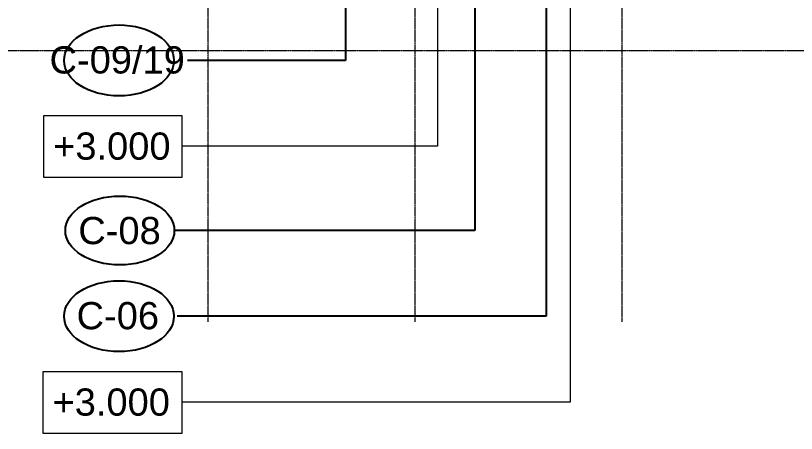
# Model space of a CAD drawing. Header units: millimetres. Extents: x -962357 to -591296, y -195428 to 59420.
# Drawn here: x -846488 to -803488, y -36894 to -13859 of the extents above; entities that cross this region are included whole.
import ezdxf

# ---------------------------------------------------------------- set-up
doc = ezdxf.new("R2010")
doc.units = ezdxf.units.MM
doc.linetypes.add('DPA_Grid _ Level 100', pattern=[10, 5.5, -1.6, 1.3, -1.6])
for name, color, linetype, lineweight in [('A-ANNO-NOTE', 3, 'Continuous', 25), ('A-ROOM-IDEN', 3, 'Continuous', 25), ('G-ANNO-TEXT', 3, 'Continuous', 9), ('S-GRID', 251, 'Continuous', 9)]:
    doc.layers.add(name, color=color, linetype=linetype, lineweight=lineweight)
doc.styles.add('Arial_1', font='arial.ttf', dxfattribs={"height": 1500})

# ---------------------------------------------------------------- blocks, each defined once
blk = doc.blocks.new('DPA_TAG Room-Ceiling - STANDARD-8527542-4180-01 LOWER PLATFORM LEVEL - REFLECTED CEILING PLAN')
at = {"layer": 'A-ROOM-IDEN'}
blk.add_ellipse((0, 0), major_axis=(-6, 0), ratio=0.633333, dxfattribs=at)
blk = doc.blocks.new('Ceiling Tags - Ceiling Tags-12524960-4180-01 LOWER PLATFORM LEVEL - REFLECTED CEILING PLAN')
at = {"layer": 'A-ANNO-NOTE'}
blk.add_ellipse((0, 0), major_axis=(-6.049, 0), ratio=0.646436, dxfattribs=at)
blk = doc.blocks.new('C-1-PP19-AR-4180-01-B_20250908-040939_EXDOWNLIGHT')
at = {"layer": 'A-ANNO-NOTE', "xscale": 500, "yscale": 500, "zscale": 500, "rotation": 180}
for p in [(-96112, -19912), (-96112, -34012)]:
    blk.add_blockref('Ceiling Tags - Ceiling Tags-12524960-4180-01 LOWER PLATFORM LEVEL - REFLECTED CEILING PLAN', p, dxfattribs=at)
at = {"layer": 'A-ROOM-IDEN', "xscale": 499.9999999999995, "yscale": 499.9999999999995, "zscale": 499.9999999999995}
blk.add_blockref('DPA_TAG Room-Ceiling - STANDARD-8527542-4180-01 LOWER PLATFORM LEVEL - REFLECTED CEILING PLAN', (-96067, -29289), dxfattribs=at)

msp = doc.modelspace()

# ---------------------------------------------------------------- linework, layer by layer
at = {"layer": 'A-ANNO-NOTE'}
for p, q in [((-828322.3, 4964.2), (-828322.3, -16332.2)), ((-817265.8, 3509.7), (-817265.8, -30432.2)), ((-828322.3, -16332.2), (-837015.4, -16332.2)), ((-817265.8, -30432.2), (-837583.6, -30432.2))]:
    msp.add_line(p, q, dxfattribs=at)
at = {"layer": 'A-ROOM-IDEN'}
for p, q in [((-821195.3, 996.4), (-821195.3, -25709.2)), ((-821195.3, -25709.2), (-837745.4, -25709.2))]:
    msp.add_line(p, q, dxfattribs=at)
at = {"layer": 'G-ANNO-TEXT', "color": 250}
for p, q in [((-815948.6, 3569), (-815948.6, -35165.8)), ((-823255.9, 1014.7), (-823255.9, -21052.1)), ((-823255.9, -21052.1), (-837325.4, -21052.1)), ((-815948.6, -35165.8), (-837325.4, -35165.8))]:
    msp.add_line(p, q, dxfattribs=at)
at = {"layer": 'G-ANNO-TEXT', "color": 250, "flags": 128}
for points in [[(-844937.4, -19367.8), (-837325.4, -19367.8), (-837325.4, -22779.8), (-844937.4, -22779.8)], [(-837325.4, -36893.6), (-844972.4, -36893.6), (-844972.4, -33481.6), (-837325.4, -33481.6)]]:
    msp.add_lwpolyline(points, close=True, dxfattribs=at)
at = {"layer": 'S-GRID', "linetype": 'DPA_Grid _ Level 100'}
for p, q in [((-835880, -30741.3), (-835880, 54920.2)), ((-824480, -30741.3), (-824480, 54920.2)), ((-813080, -30741.3), (-813080, 54920.2)), ((-602984.2, -15795), (-957857, -15795))]:
    msp.add_line(p, q, dxfattribs=at)

# ---------------------------------------------------------------- block references
msp.add_blockref('C-1-PP19-AR-4180-01-B_20250908-040939_EXDOWNLIGHT', (-744680, 3580))

# ---------------------------------------------------------------- texts
at = {"layer": 'A-ANNO-NOTE', "lineweight": 9, "char_height": 1500, "attachment_point": 1, "style": 'Arial_1'}
for s, insert, width in [('C-09/19', (-844620.4, -15551.2), 9179.322), ('C-06', (-843130.4, -29651.2), 5571.728)]:
    msp.add_mtext(s, dxfattribs=dict(at, insert=insert, width=width))
at = {"layer": 'A-ROOM-IDEN', "lineweight": 9, "insert": (-843035.5, -24959.6), "char_height": 1500, "width": 5571.728, "attachment_point": 1, "style": 'Arial_1'}
msp.add_mtext('C-08', dxfattribs=at)
at = {"layer": 'G-ANNO-TEXT', "color": 7, "char_height": 1500, "width": 7976.791, "attachment_point": 1, "style": 'Arial_1'}
for insert in [(-844421.4, -20302.1), (-844456.4, -34415.8)]:
    msp.add_mtext('+3.000', dxfattribs=dict(at, insert=insert))

doc.saveas('drawing.dxf')
